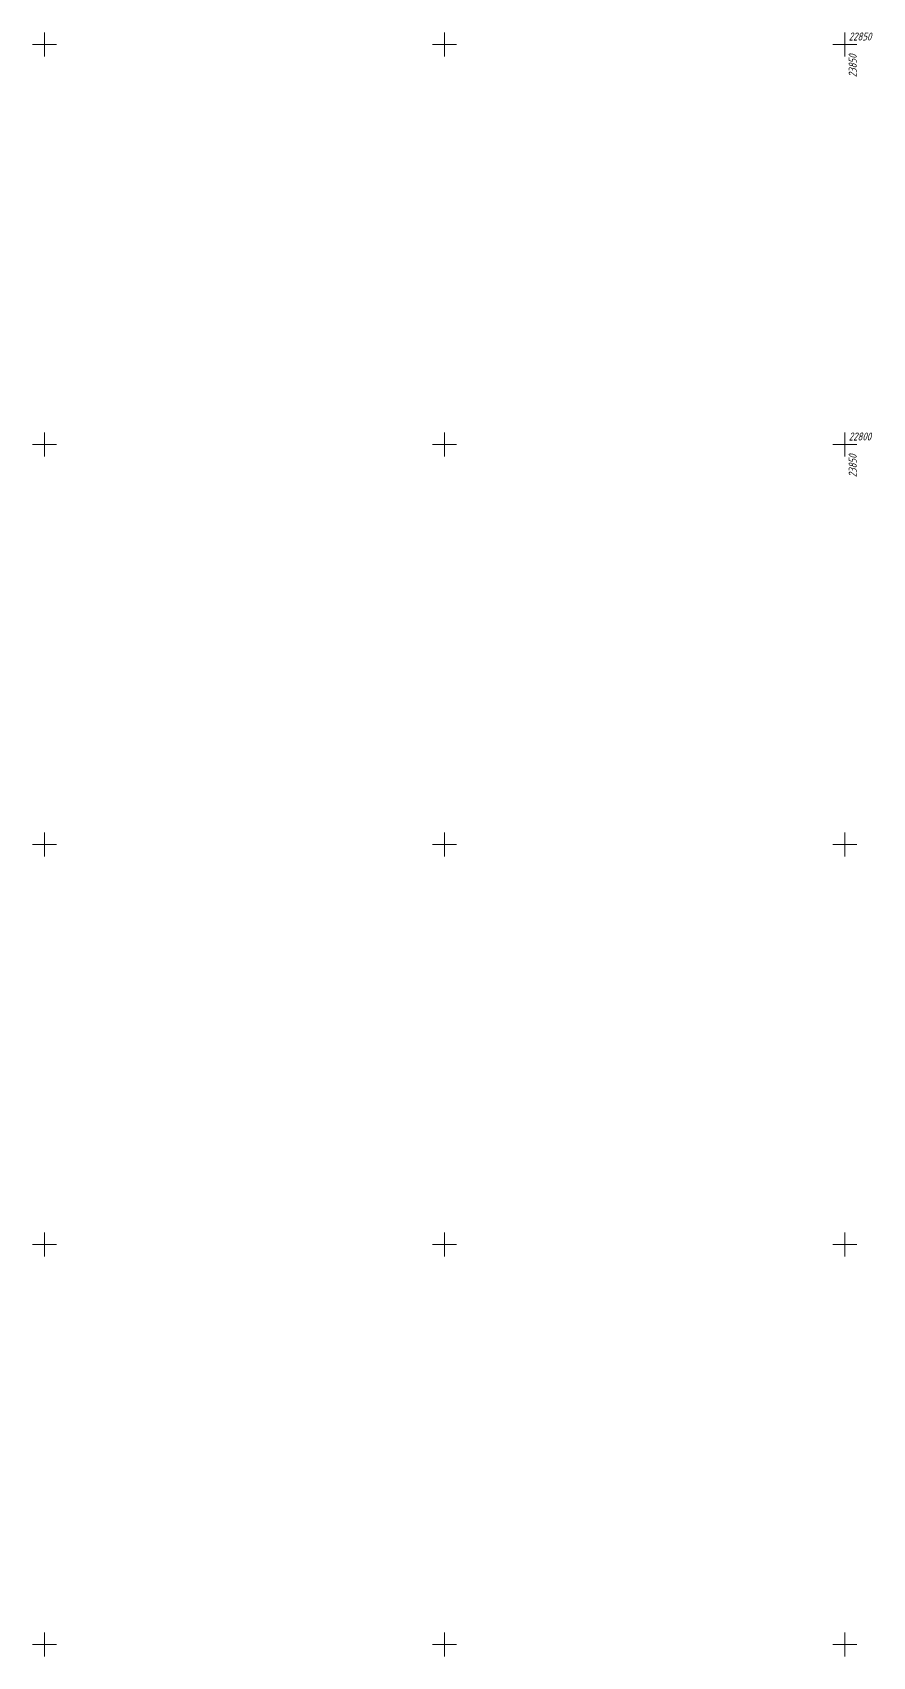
# Model space of a CAD drawing. Header units: metres. Extents: x 22515 to 24102, y 22346 to 22852.
# Drawn here: x 22515.2 to 22620.2, y 22648.5 to 22851.5 of the extents above; entities that cross this region are included whole.
import ezdxf

# ---------------------------------------------------------------- set-up
doc = ezdxf.new("R2010")
doc.units = ezdxf.units.M
doc.layers.add('02_Сетка', color=7, linetype='Continuous')
doc.styles.get("Standard").update_dxf_attribs({"font": 'GOST2304A.ttf', "height": 2})

# ---------------------------------------------------------------- blocks, each defined once
blk = doc.blocks.new('g5_012')
at = {"color": 92, "linetype": 'ByBlock', "lineweight": -2}
for p, q in [((-3, 0), (3, 0)), ((0, -3), (0, 3))]:
    blk.add_line(p, q, dxfattribs=at)

msp = doc.modelspace()

# ---------------------------------------------------------------- block references
at = {"layer": '02_Сетка', "color": 92, "linetype": 'Continuous', "lineweight": 15, "ltscale": 0.5, "xscale": 0.5, "yscale": 0.5}
for p in [(22516.69, 22850), (22566.69, 22850), (22616.69, 22850), (22516.69, 22800), (22566.69, 22800), (22616.69, 22800), (22516.69, 22750), (22566.69, 22750), (22616.69, 22750), (22516.69, 22700), (22566.69, 22700), (22616.69, 22700), (22516.69, 22650), (22566.69, 22650), (22616.69, 22650)]:
    msp.add_blockref('g5_012', p, dxfattribs=at)

# ---------------------------------------------------------------- texts
at = {"layer": '02_Сетка', "color": 3, "linetype": 'Continuous', "lineweight": 9, "oblique": 15}
for s, p in [('22850', (22617.19, 22850.5)), ('22800', (22617.19, 22800.5))]:
    msp.add_text(s, height=1, dxfattribs=at).set_placement(p)
for p in [(22618.19, 22845.9), (22618.19, 22795.9)]:
    msp.add_text('23850', height=1, rotation=90, dxfattribs=at).set_placement(p)

doc.saveas('drawing.dxf')
